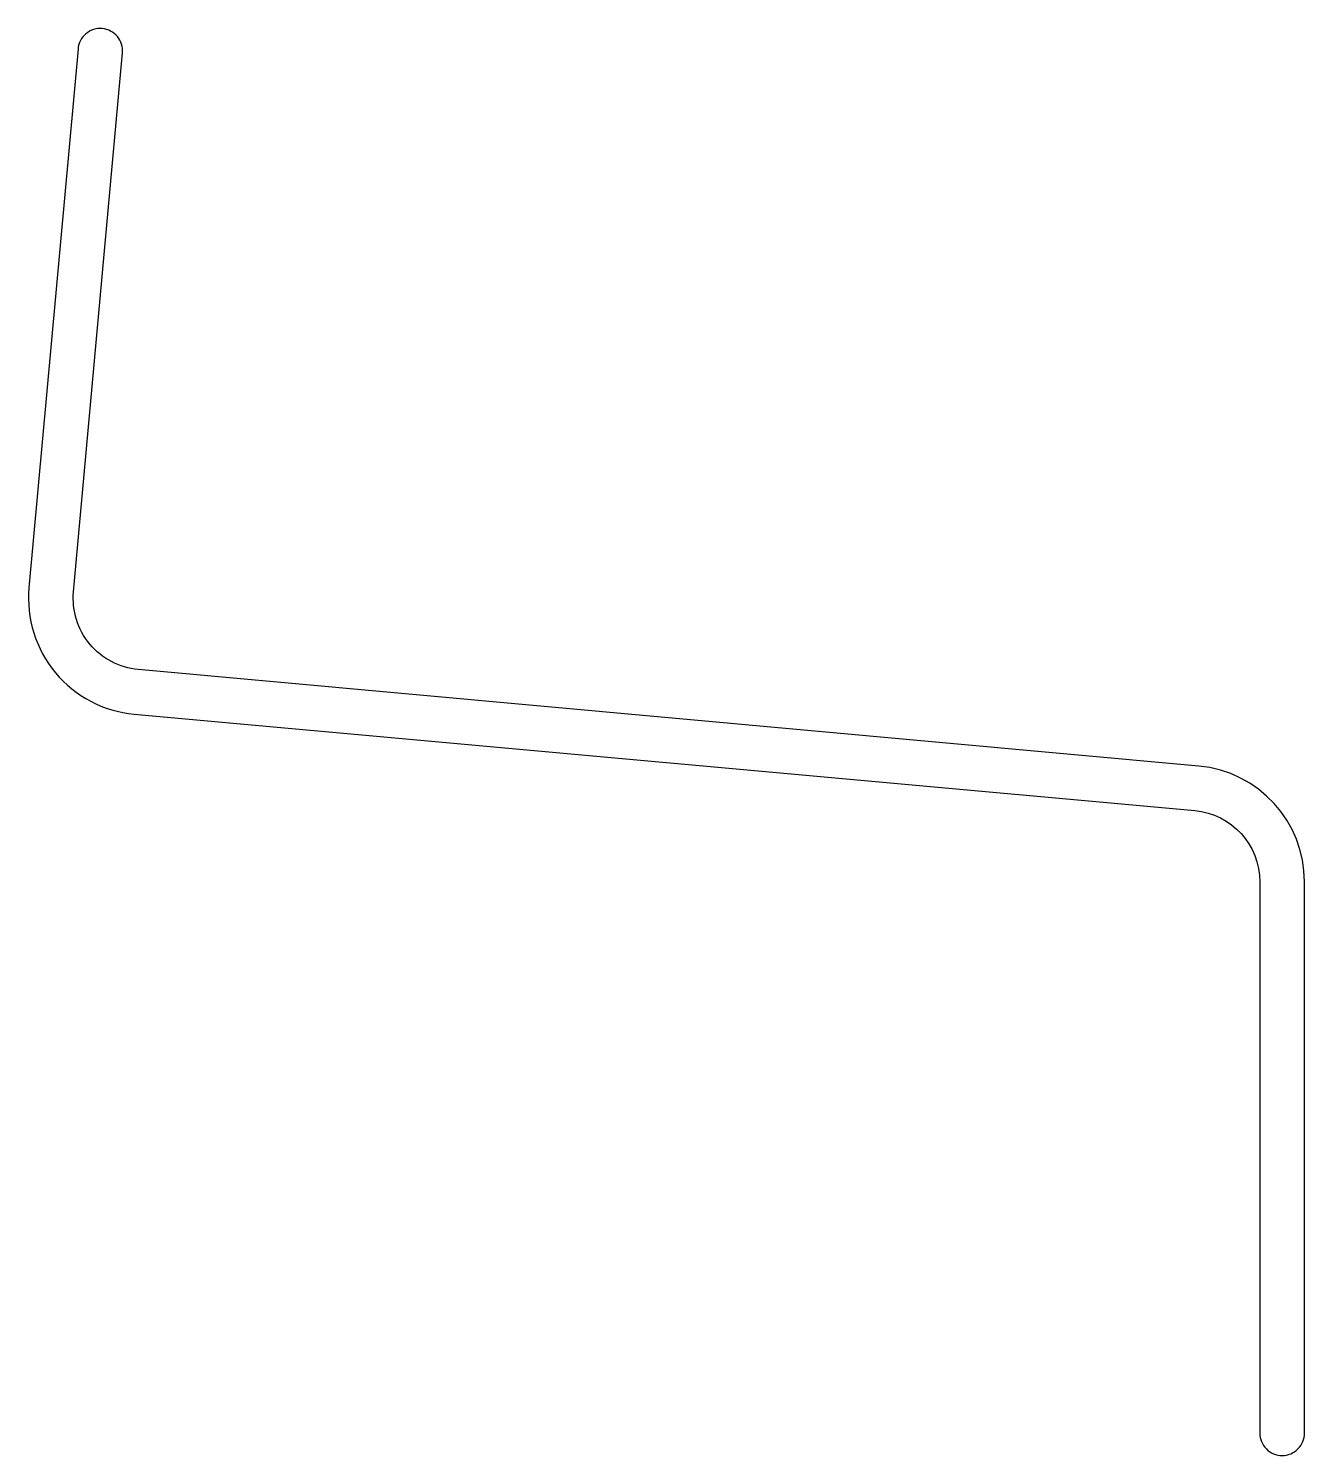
# Model space of a CAD drawing. Extents: x 136 to 171.7, y 190.5 to 230.4.
import ezdxf

# ---------------------------------------------------------------- set-up
doc = ezdxf.new("R2010")
doc.units = 0
doc.header["$LTSCALE"] = 15
doc.layers.get('0').update_dxf_attribs({"linetype": 'CONTINUOUS'})

msp = doc.modelspace()

# ---------------------------------------------------------------- linework, layer by layer
at = {"ltscale": 10}
msp.add_line((138.051, 230.378), (138.051, 230.378), dxfattribs=at)
msp.add_lwpolyline([(168.603, 208.519, -0.387874), (170.422, 206.527), (170.422, 191.12, 0.414214), (171.047, 190.495), (171.047, 190.495, 0.414214), (171.672, 191.12), (171.672, 206.527, 0.387874), (168.716, 209.764), (139.056, 212.463, -0.414214), (137.246, 214.636), (138.617, 229.699, 0.414214), (138.051, 230.378, 0.414214), (137.372, 229.812), (136.001, 214.749, 0.414214), (138.943, 211.218)], format="xyb", close=True, dxfattribs=at)

doc.saveas('drawing.dxf')
